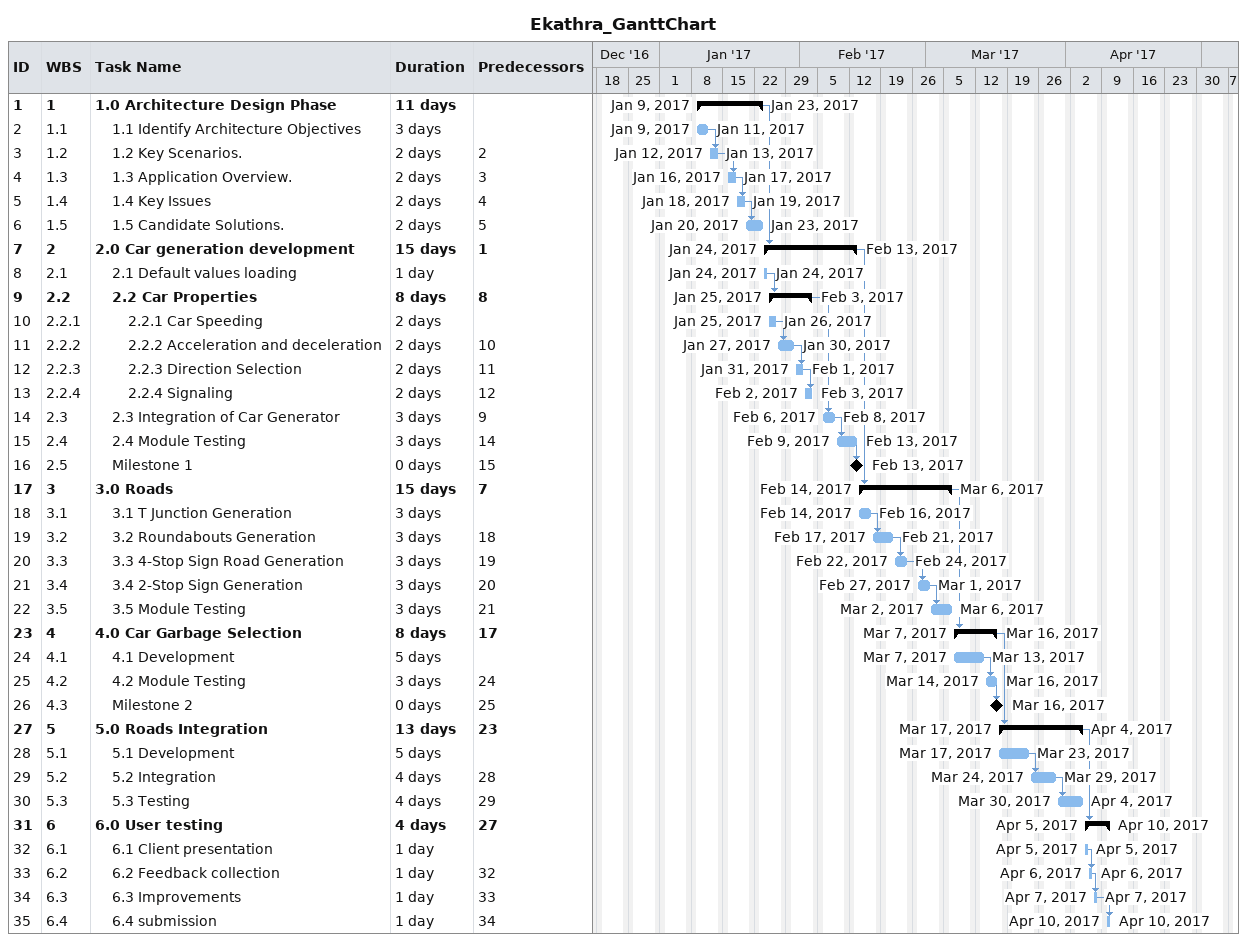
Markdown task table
Ekathra_GanttChart

| ID | WBS | Task | Duration | Start | Finish | Predecessors |
|---|---|---|---|---|---|---|
| 1 | 1 | **1.0 Architecture Design Phase** | 11d | 2017-01-09 | 2017-01-23 |  |
| 2 | 1.1 | 1.1 Identify Architecture Objectives | 3d | 2017-01-09 | 2017-01-11 |  |
| 3 | 1.2 | 1.2 Key Scenarios. | 2d | 2017-01-12 | 2017-01-13 | 2 |
| 4 | 1.3 | 1.3 Application Overview. | 2d | 2017-01-16 | 2017-01-17 | 3 |
| 5 | 1.4 | 1.4 Key Issues | 2d | 2017-01-18 | 2017-01-19 | 4 |
| 6 | 1.5 | 1.5 Candidate Solutions. | 2d | 2017-01-20 | 2017-01-23 | 5 |
| 7 | 2 | **2.0 Car generation development** | 15d | 2017-01-24 | 2017-02-13 | 1 |
| 8 | 2.1 | 2.1 Default values loading | 1d | 2017-01-24 | 2017-01-24 |  |
| 9 | 2.2 | **2.2 Car Properties** | 8d | 2017-01-25 | 2017-02-03 | 8 |
| 10 | 2.2.1 | 2.2.1 Car Speeding | 2d | 2017-01-25 | 2017-01-26 |  |
| 11 | 2.2.2 | 2.2.2 Acceleration and deceleration | 2d | 2017-01-27 | 2017-01-30 | 10 |
| 12 | 2.2.3 | 2.2.3 Direction Selection | 2d | 2017-01-31 | 2017-02-01 | 11 |
| 13 | 2.2.4 | 2.2.4 Signaling | 2d | 2017-02-02 | 2017-02-03 | 12 |
| 14 | 2.3 | 2.3 Integration of Car Generator | 3d | 2017-02-06 | 2017-02-08 | 9 |
| 15 | 2.4 | 2.4 Module Testing | 3d | 2017-02-09 | 2017-02-13 | 14 |
| 16 | 2.5 | Milestone 1 | 0d | 2017-02-13 | 2017-02-13 | 15 |
| 17 | 3 | **3.0 Roads** | 15d | 2017-02-14 | 2017-03-06 | 7 |
| 18 | 3.1 | 3.1 T Junction Generation | 3d | 2017-02-14 | 2017-02-16 |  |
| 19 | 3.2 | 3.2 Roundabouts Generation | 3d | 2017-02-17 | 2017-02-21 | 18 |
| 20 | 3.3 | 3.3 4-Stop Sign Road Generation | 3d | 2017-02-22 | 2017-02-24 | 19 |
| 21 | 3.4 | 3.4 2-Stop Sign Generation | 3d | 2017-02-27 | 2017-03-01 | 20 |
| 22 | 3.5 | 3.5 Module Testing | 3d | 2017-03-02 | 2017-03-06 | 21 |
| 23 | 4 | **4.0 Car Garbage Selection** | 8d | 2017-03-07 | 2017-03-16 | 17 |
| 24 | 4.1 | 4.1 Development | 5d | 2017-03-07 | 2017-03-13 |  |
| 25 | 4.2 | 4.2 Module Testing | 3d | 2017-03-14 | 2017-03-16 | 24 |
| 26 | 4.3 | Milestone 2 | 0d | 2017-03-16 | 2017-03-16 | 25 |
| 27 | 5 | **5.0 Roads Integration** | 13d | 2017-03-17 | 2017-04-04 | 23 |
| 28 | 5.1 | 5.1 Development | 5d | 2017-03-17 | 2017-03-23 |  |
| 29 | 5.2 | 5.2 Integration | 4d | 2017-03-24 | 2017-03-29 | 28 |
| 30 | 5.3 | 5.3 Testing | 4d | 2017-03-30 | 2017-04-04 | 29 |
| 31 | 6 | **6.0 User testing** | 4d | 2017-04-05 | 2017-04-10 | 27 |
| 32 | 6.1 | 6.1 Client presentation | 1d | 2017-04-05 | 2017-04-05 |  |
| 33 | 6.2 | 6.2 Feedback collection | 1d | 2017-04-06 | 2017-04-06 | 32 |
| 34 | 6.3 | 6.3 Improvements | 1d | 2017-04-07 | 2017-04-07 | 33 |
| 35 | 6.4 | 6.4 submission | 1d | 2017-04-10 | 2017-04-10 | 34 |
